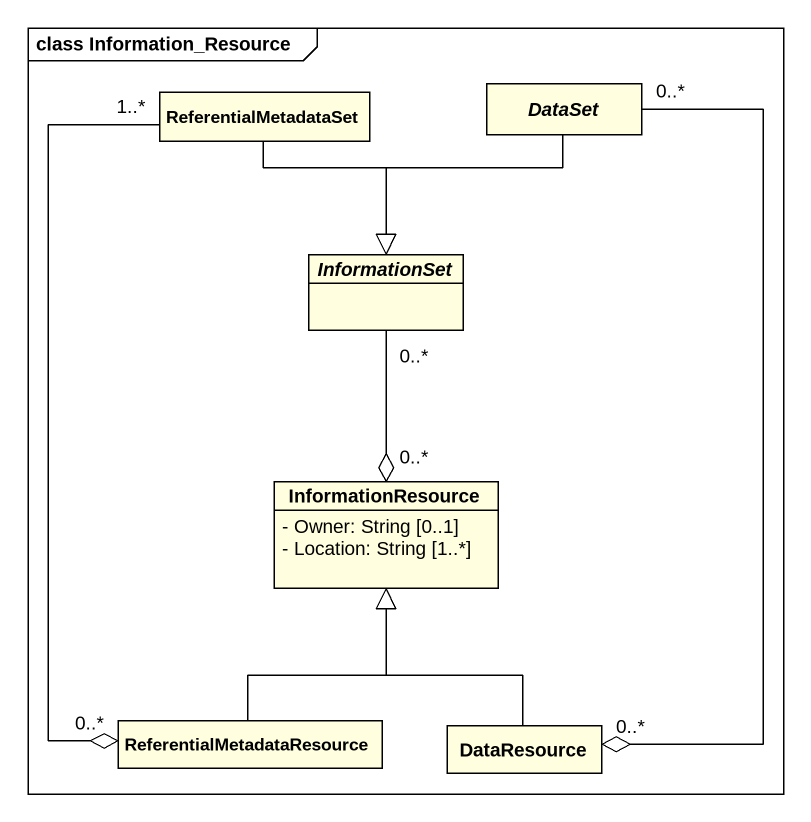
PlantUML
@startuml
mainframe class Information_Resource
hide circle
hide empty members
skinparam classAttributeIconSize 0
class ReferentialMetadataSet #FFFFE0
abstract class DataSet #FFFFE0
abstract class InformationSet #FFFFE0
class InformationResource #FFFFE0 {
  - Owner: String [0..1]
  - Location: String [1..*]
}
class ReferentialMetadataResource #FFFFE0
class DataResource #FFFFE0
ReferentialMetadataSet --|> InformationSet
ReferentialMetadataSet "1..*" --o "0..*" ReferentialMetadataResource
DataSet --|> InformationSet
DataSet "0..*" --o "0..*" DataResource
InformationSet "0..*" --o "0..*" InformationResource
ReferentialMetadataResource -up-|> InformationResource
DataResource -up-|> InformationResource
@enduml
